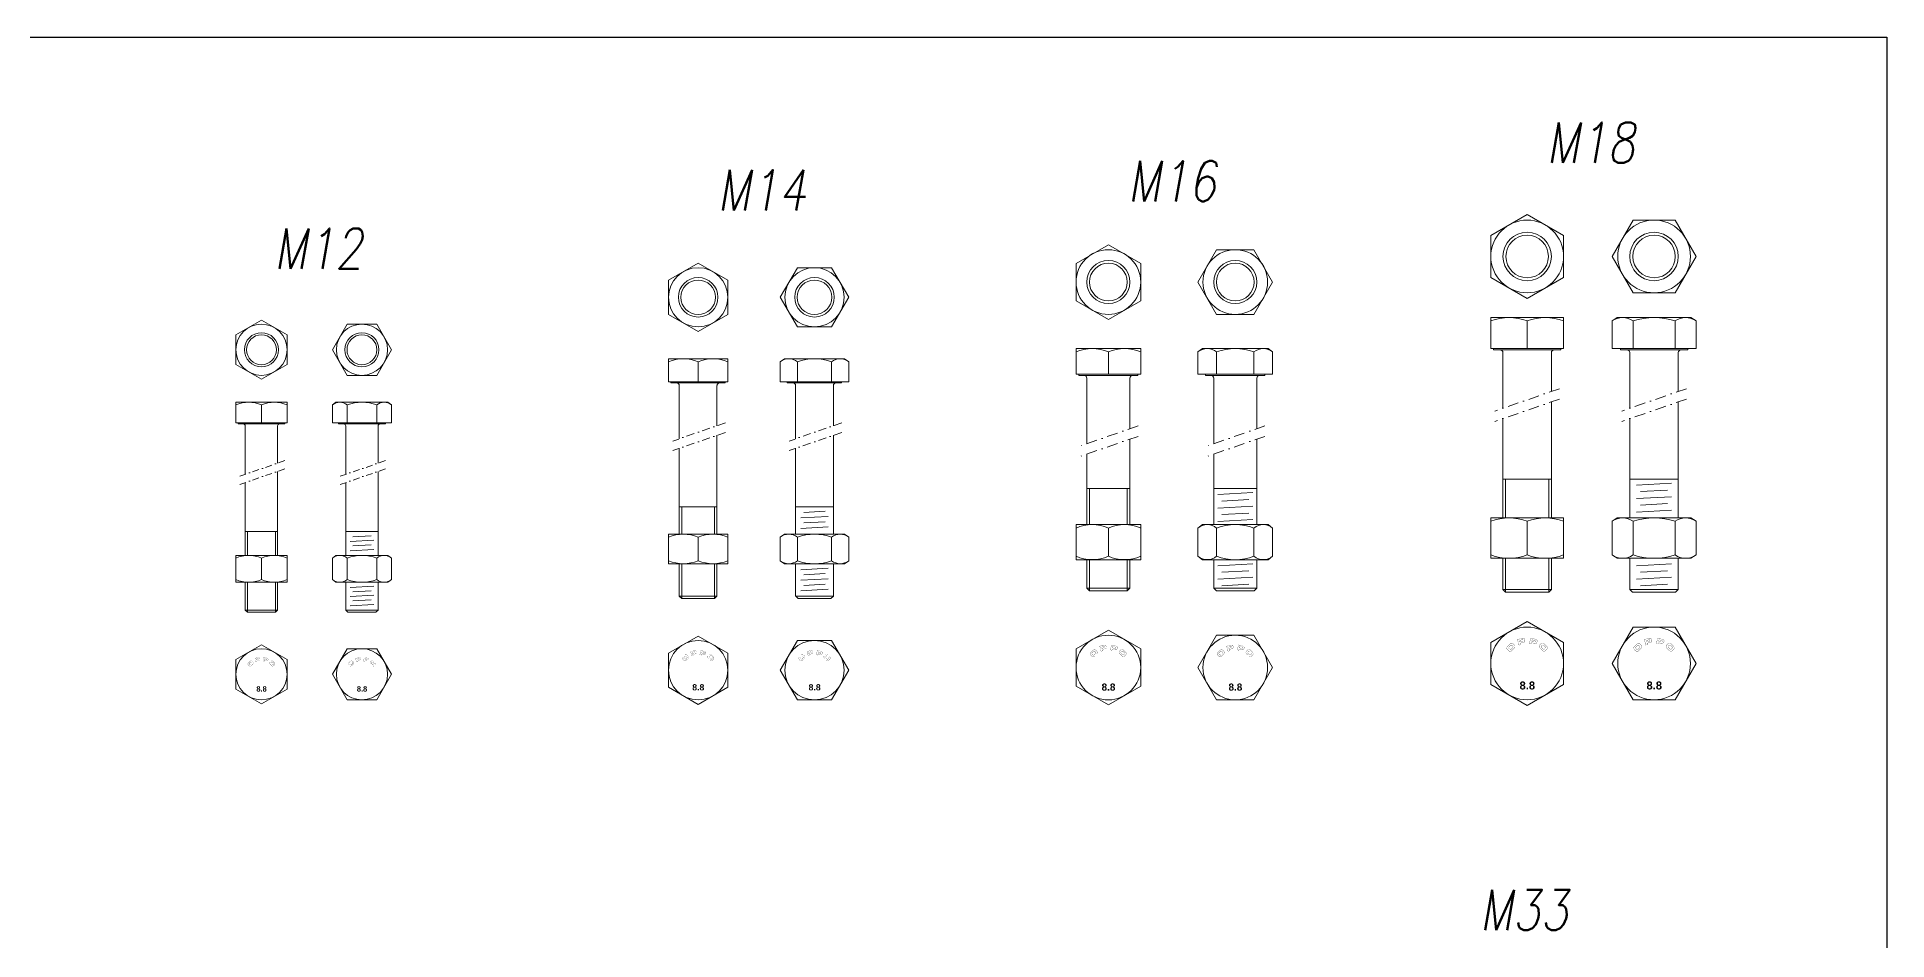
# Model space of a CAD drawing. Header units: millimetres. Extents: x -6949 to 549764, y -83146 to 127128.
# Drawn here: x 1093 to 1779, y -47562 to -47227 of the extents above; entities that cross this region are included whole.
import ezdxf
from ezdxf.enums import TextEntityAlignment as Align

# ---------------------------------------------------------------- set-up
doc = ezdxf.new("R2010")
doc.units = ezdxf.units.MM
doc.linetypes.add('TRATTO-PUNTO', pattern=[1, 0.5, -0.25, 0, -0.25])
doc.layers.add('bulloni', color=5, linetype='Continuous', lineweight=9)
doc.styles.add('NEGATIVO', font='swissbo.ttf', dxfattribs={"width": 0.8, "oblique": 10})
doc.styles.add('ROMANS', font='romans.shx', dxfattribs={"width": 0.8, "oblique": 10})

msp = doc.modelspace()

# ---------------------------------------------------------------- linework, layer by layer
at = {"color": 251}
msp.add_lwpolyline([(452.32, -47226.8), (1779.36, -47226.8), (1779.36, -47941.73), (452.32, -47941.73)], close=True, dxfattribs=at)
at = {"layer": 'bulloni'}
for p, q in [((1659.28, -47330.97), (1632.28, -47330.97)), ((1632.28, -47330.97), (1632.28, -47342.47)), ((1645.78, -47332.23), (1645.78, -47342.47)), ((1659.28, -47330.97), (1659.28, -47342.47)), ((1679.19, -47330.97), (1677.3, -47332.23)), ((1677.3, -47332.23), (1677.3, -47342.47)), ((1706.59, -47330.97), (1679.19, -47330.97)), ((1685.1, -47342.47), (1685.1, -47332.23)), ((1700.69, -47332.23), (1700.69, -47342.47)), ((1706.59, -47330.97), (1708.48, -47332.23)), ((1708.48, -47332.23), (1708.48, -47342.47)), ((1349.01, -47346.25), (1327.01, -47346.25)), ((1327.01, -47346.25), (1327.01, -47354.79)), ((1338.01, -47347.4), (1338.01, -47354.79)), ((1349.01, -47346.25), (1349.01, -47354.79)), ((1370.02, -47346.25), (1368.5, -47347.4)), ((1368.5, -47347.4), (1368.5, -47354.79)), ((1392.38, -47346.25), (1370.02, -47346.25)), ((1374.85, -47354.79), (1374.85, -47347.4)), ((1387.55, -47347.4), (1387.55, -47354.79)), ((1392.38, -47346.25), (1393.9, -47347.4)), ((1393.9, -47347.4), (1393.9, -47354.79)), ((1502.3, -47342.47), (1478.3, -47342.47)), ((1478.3, -47342.47), (1478.3, -47351.97)), ((1490.3, -47343.73), (1490.3, -47351.97)), ((1502.3, -47342.47), (1502.3, -47351.97)), ((1525.21, -47342.47), (1523.56, -47343.73)), ((1523.56, -47343.73), (1523.56, -47351.97)), ((1549.61, -47342.47), (1525.21, -47342.47)), ((1530.49, -47351.97), (1530.49, -47343.73)), ((1544.34, -47343.73), (1544.34, -47351.97)), ((1549.61, -47342.47), (1551.27, -47343.73)), ((1551.27, -47343.73), (1551.27, -47351.97)), ((1659.28, -47342.47), (1632.28, -47342.47)), ((1633.28, -47342.47), (1633.28, -47342.97)), ((1658.28, -47342.97), (1633.28, -47342.97)), ((1636.78, -47364.64), (1636.78, -47343.97)), ((1654.78, -47358.4), (1654.78, -47343.97)), ((1658.28, -47342.47), (1658.28, -47342.97)), ((1708.48, -47342.47), (1677.3, -47342.47)), ((1680.39, -47342.47), (1680.39, -47342.97)), ((1705.39, -47342.97), (1680.39, -47342.97)), ((1683.89, -47364.64), (1683.89, -47343.97)), ((1701.89, -47358.4), (1701.89, -47343.97)), ((1705.39, -47342.47), (1705.39, -47342.97)), ((1502.3, -47351.97), (1478.3, -47351.97)), ((1479.3, -47351.97), (1479.3, -47352.47)), ((1501.3, -47352.47), (1479.3, -47352.47)), ((1482.3, -47377.8), (1482.3, -47353.47)), ((1498.3, -47372.25), (1498.3, -47353.47)), ((1501.3, -47351.97), (1501.3, -47352.47)), ((1551.27, -47351.97), (1523.56, -47351.97)), ((1526.41, -47351.97), (1526.41, -47352.47)), ((1548.41, -47352.47), (1526.41, -47352.47)), ((1529.41, -47377.8), (1529.41, -47353.47)), ((1545.41, -47372.25), (1545.41, -47353.47)), ((1548.41, -47351.97), (1548.41, -47352.47)), ((1349.01, -47354.79), (1327.01, -47354.79)), ((1327.93, -47354.79), (1327.93, -47355.25)), ((1348.09, -47355.25), (1327.93, -47355.25)), ((1331.01, -47375.96), (1331.01, -47356.17)), ((1345.01, -47371.14), (1345.01, -47356.17)), ((1348.09, -47354.79), (1348.09, -47355.25)), ((1393.9, -47354.79), (1368.5, -47354.79)), ((1371.12, -47354.79), (1371.12, -47355.25)), ((1391.28, -47355.25), (1371.12, -47355.25)), ((1374.2, -47375.96), (1374.2, -47356.17)), ((1388.2, -47371.14), (1388.2, -47356.17)), ((1391.28, -47354.79), (1391.28, -47355.25)), ((1185.4, -47362.39), (1166.4, -47362.39)), ((1166.4, -47362.39), (1166.4, -47369.99)), ((1175.9, -47363.38), (1175.9, -47369.99)), ((1185.4, -47362.39), (1185.4, -47369.99)), ((1203.54, -47362.39), (1202.23, -47363.38)), ((1202.23, -47363.38), (1202.23, -47369.99)), ((1222.85, -47362.39), (1203.54, -47362.39)), ((1207.71, -47369.99), (1207.71, -47363.38)), ((1218.68, -47363.38), (1218.68, -47369.99)), ((1222.85, -47362.39), (1224.17, -47363.38)), ((1224.17, -47363.38), (1224.17, -47369.99)), ((1654.78, -47405.35), (1654.78, -47362.26)), ((1701.89, -47405.35), (1701.89, -47362.26)), ((1185.4, -47369.99), (1166.4, -47369.99)), ((1167.19, -47369.99), (1167.19, -47370.39)), ((1184.6, -47370.39), (1167.19, -47370.39)), ((1169.9, -47389.18), (1169.9, -47371.18)), ((1181.9, -47385.02), (1181.9, -47371.18)), ((1184.6, -47369.99), (1184.6, -47370.39)), ((1224.17, -47369.99), (1202.23, -47369.99)), ((1204.49, -47369.99), (1204.49, -47370.39)), ((1221.9, -47370.39), (1204.49, -47370.39)), ((1207.2, -47389.18), (1207.2, -47371.18)), ((1219.2, -47385.02), (1219.2, -47371.18)), ((1221.9, -47369.99), (1221.9, -47370.39)), ((1345.01, -47411.37), (1345.01, -47374.68)), ((1388.2, -47411.37), (1388.2, -47374.68)), ((1636.78, -47405.35), (1636.78, -47368.5)), ((1683.89, -47405.35), (1683.89, -47368.5)), ((1331.01, -47411.37), (1331.01, -47379.49)), ((1374.2, -47411.37), (1374.2, -47379.49)), ((1482.3, -47407.85), (1482.3, -47381.65)), ((1498.3, -47407.85), (1498.3, -47376.1)), ((1529.41, -47407.85), (1529.41, -47381.65)), ((1545.41, -47407.85), (1545.41, -47376.1)), ((1181.9, -47419.26), (1181.9, -47388.07)), ((1219.2, -47419.26), (1219.2, -47388.07)), ((1169.9, -47419.26), (1169.9, -47392.23)), ((1207.2, -47419.26), (1207.2, -47392.23)), ((1498.3, -47394.47), (1482.3, -47394.47)), ((1483.3, -47407.85), (1483.3, -47394.47)), ((1497.3, -47407.85), (1497.3, -47394.47)), ((1545.41, -47394.47), (1529.41, -47394.47)), ((1654.78, -47390.97), (1636.78, -47390.97)), ((1637.78, -47405.35), (1637.78, -47390.97)), ((1653.78, -47405.35), (1653.78, -47390.97)), ((1701.89, -47390.97), (1683.89, -47390.97)), ((1686.39, -47393.19), (1699.39, -47392.46)), ((1687.89, -47395.6), (1697.89, -47395.04)), ((1345.01, -47401.25), (1331.01, -47401.25)), ((1331.93, -47411.37), (1331.93, -47401.25)), ((1344.09, -47411.37), (1344.09, -47401.25)), ((1388.2, -47401.25), (1374.2, -47401.25)), ((1530.91, -47396.69), (1543.91, -47395.96)), ((1530.91, -47401.69), (1543.91, -47400.96)), ((1532.41, -47399.1), (1542.41, -47398.54)), ((1686.39, -47398.19), (1699.39, -47397.46)), ((1686.39, -47403.19), (1699.39, -47402.46)), ((1687.89, -47400.6), (1697.89, -47400.04)), ((1376.09, -47405.33), (1386.31, -47404.76)), ((1376.09, -47409.26), (1386.31, -47408.69)), ((1377.27, -47403.3), (1385.13, -47402.86)), ((1377.27, -47407.23), (1385.13, -47406.79)), ((1502.3, -47407.85), (1478.3, -47407.85)), ((1478.3, -47407.85), (1478.3, -47420.85)), ((1490.3, -47409.1), (1490.3, -47419.59)), ((1502.3, -47407.85), (1502.3, -47420.85)), ((1525.21, -47407.85), (1523.56, -47409.1)), ((1523.56, -47409.1), (1523.56, -47419.59)), ((1549.61, -47407.85), (1525.21, -47407.85)), ((1530.49, -47419.59), (1530.49, -47409.1)), ((1530.91, -47406.69), (1543.91, -47405.96)), ((1532.41, -47404.1), (1542.41, -47403.54)), ((1544.34, -47409.1), (1544.34, -47419.59)), ((1549.61, -47407.85), (1551.27, -47409.1)), ((1551.27, -47409.1), (1551.27, -47419.59)), ((1659.28, -47405.35), (1632.28, -47405.35)), ((1632.28, -47405.35), (1632.28, -47420.35)), ((1645.78, -47406.6), (1645.78, -47419.09)), ((1659.28, -47405.35), (1659.28, -47420.35)), ((1679.19, -47405.35), (1677.3, -47406.6)), ((1677.3, -47406.6), (1677.3, -47419.09)), ((1706.59, -47405.35), (1679.19, -47405.35)), ((1685.1, -47419.09), (1685.1, -47406.6)), ((1700.69, -47406.6), (1700.69, -47419.09)), ((1706.59, -47405.35), (1708.48, -47406.6)), ((1708.48, -47406.6), (1708.48, -47419.09)), ((1181.9, -47410.39), (1169.9, -47410.39)), ((1170.69, -47419.26), (1170.69, -47410.39)), ((1181.1, -47419.26), (1181.1, -47410.39)), ((1219.04, -47410.39), (1207.35, -47410.39)), ((1219.04, -47410.39), (1207.35, -47410.39)), ((1208.79, -47414.12), (1217.61, -47413.63)), ((1209.8, -47412.37), (1216.59, -47411.99)), ((1209.8, -47415.76), (1216.59, -47415.38)), ((1349.01, -47411.37), (1327.01, -47411.37)), ((1327.01, -47411.37), (1327.01, -47422.37)), ((1338.01, -47412.52), (1338.01, -47421.22)), ((1349.01, -47411.37), (1349.01, -47422.37)), ((1370.02, -47411.37), (1368.5, -47412.52)), ((1368.5, -47412.52), (1368.5, -47421.22)), ((1392.38, -47411.37), (1370.02, -47411.37)), ((1374.85, -47421.22), (1374.85, -47412.52)), ((1387.55, -47412.52), (1387.55, -47421.22)), ((1392.38, -47411.37), (1393.9, -47412.52)), ((1393.9, -47412.52), (1393.9, -47421.22)), ((1185.4, -47419.26), (1166.4, -47419.26)), ((1166.4, -47419.26), (1166.4, -47429.26)), ((1175.9, -47420.25), (1175.9, -47428.27)), ((1185.4, -47419.26), (1185.4, -47429.26)), ((1203.54, -47419.26), (1202.23, -47420.25)), ((1202.23, -47420.25), (1202.23, -47428.27)), ((1222.85, -47419.26), (1203.54, -47419.26)), ((1207.71, -47428.27), (1207.71, -47420.25)), ((1208.79, -47417.52), (1217.61, -47417.02)), ((1218.68, -47420.25), (1218.68, -47428.27)), ((1222.85, -47419.26), (1224.17, -47420.25)), ((1224.17, -47420.25), (1224.17, -47428.27)), ((1349.01, -47422.37), (1327.01, -47422.37)), ((1331.01, -47434.34), (1331.01, -47422.37)), ((1331.98, -47435.25), (1331.98, -47422.37)), ((1344.09, -47435.25), (1344.09, -47422.37)), ((1345.01, -47434.34), (1345.01, -47422.37)), ((1370.02, -47422.37), (1368.5, -47421.22)), ((1392.38, -47422.37), (1370.02, -47422.37)), ((1374.2, -47434.34), (1374.2, -47422.37)), ((1388.2, -47434.34), (1388.2, -47422.37)), ((1392.38, -47422.37), (1393.9, -47421.22)), ((1502.3, -47420.85), (1478.3, -47420.85)), ((1482.3, -47431.47), (1482.3, -47420.85)), ((1483.3, -47432.47), (1483.3, -47420.85)), ((1497.3, -47432.47), (1497.3, -47420.85)), ((1498.3, -47431.47), (1498.3, -47420.85)), ((1525.21, -47420.85), (1523.56, -47419.59)), ((1549.61, -47420.85), (1525.21, -47420.85)), ((1529.41, -47431.47), (1529.41, -47420.85)), ((1530.91, -47423.08), (1543.91, -47422.36)), ((1545.41, -47431.47), (1545.41, -47420.85)), ((1549.61, -47420.85), (1551.27, -47419.59)), ((1659.28, -47420.35), (1632.28, -47420.35)), ((1636.78, -47431.97), (1636.78, -47420.35)), ((1637.78, -47432.97), (1637.78, -47420.35)), ((1653.78, -47432.97), (1653.78, -47420.35)), ((1654.78, -47431.97), (1654.78, -47420.35)), ((1679.19, -47420.35), (1677.3, -47419.09)), ((1706.59, -47420.35), (1679.19, -47420.35)), ((1683.89, -47431.97), (1683.89, -47420.35)), ((1686.39, -47423.08), (1699.39, -47422.35)), ((1701.89, -47431.97), (1701.89, -47420.35)), ((1706.59, -47420.35), (1708.48, -47419.09)), ((1185.4, -47429.26), (1166.4, -47429.26)), ((1169.9, -47439.59), (1169.9, -47429.26)), ((1170.69, -47440.39), (1170.69, -47429.26)), ((1181.1, -47440.39), (1181.1, -47429.26)), ((1181.9, -47439.59), (1181.9, -47429.26)), ((1203.54, -47429.26), (1202.23, -47428.27)), ((1222.85, -47429.26), (1203.54, -47429.26)), ((1207.2, -47439.59), (1207.2, -47429.26)), ((1219.2, -47439.59), (1219.2, -47429.26)), ((1222.85, -47429.26), (1224.17, -47428.27)), ((1376.09, -47424.57), (1386.31, -47423.99)), ((1376.09, -47428.49), (1386.31, -47427.92)), ((1377.27, -47426.46), (1385.13, -47426.03)), ((1530.91, -47428.08), (1543.91, -47427.36)), ((1532.41, -47425.5), (1542.41, -47424.94)), ((1686.39, -47428.08), (1699.39, -47427.35)), ((1687.89, -47425.5), (1697.89, -47424.94)), ((1208.79, -47431.16), (1217.61, -47430.66)), ((1208.79, -47434.55), (1217.61, -47434.06)), ((1209.8, -47432.8), (1216.59, -47432.42)), ((1209.8, -47436.19), (1216.59, -47435.81)), ((1331.93, -47435.25), (1331.01, -47434.34)), ((1344.96, -47434.34), (1331.06, -47434.34)), ((1344.04, -47435.25), (1331.98, -47435.25)), ((1345.01, -47434.34), (1344.09, -47435.25)), ((1388.15, -47434.34), (1374.25, -47434.34)), ((1375.17, -47435.25), (1374.25, -47434.34)), ((1387.23, -47435.25), (1375.17, -47435.25)), ((1376.09, -47432.42), (1386.31, -47431.85)), ((1377.27, -47430.39), (1385.13, -47429.95)), ((1388.2, -47434.34), (1387.28, -47435.25)), ((1483.3, -47432.47), (1482.3, -47431.47)), ((1498.3, -47431.47), (1482.3, -47431.47)), ((1497.3, -47432.47), (1483.3, -47432.47)), ((1498.3, -47431.47), (1497.3, -47432.47)), ((1530.41, -47432.47), (1529.41, -47431.47)), ((1529.41, -47431.47), (1545.41, -47431.47)), ((1544.41, -47432.47), (1530.41, -47432.47)), ((1532.41, -47430.5), (1542.41, -47429.94)), ((1545.41, -47431.47), (1544.41, -47432.47)), ((1637.78, -47432.97), (1636.78, -47431.97)), ((1654.78, -47431.97), (1636.78, -47431.97)), ((1653.78, -47432.97), (1637.78, -47432.97)), ((1654.78, -47431.97), (1653.78, -47432.97)), ((1684.89, -47432.97), (1683.89, -47431.97)), ((1701.89, -47431.97), (1683.89, -47431.97)), ((1700.89, -47432.97), (1684.89, -47432.97)), ((1687.89, -47430.5), (1697.89, -47429.94)), ((1701.89, -47431.97), (1700.89, -47432.97)), ((1170.69, -47440.39), (1169.9, -47439.59)), ((1181.9, -47439.59), (1169.9, -47439.59)), ((1181.1, -47440.39), (1170.69, -47440.39)), ((1181.9, -47439.59), (1181.1, -47440.39)), ((1219.2, -47439.59), (1207.2, -47439.59)), ((1207.99, -47440.39), (1207.2, -47439.59)), ((1218.4, -47440.39), (1207.99, -47440.39)), ((1208.79, -47437.94), (1217.61, -47437.45)), ((1219.2, -47439.59), (1218.4, -47440.39))]:
    msp.add_line(p, q, dxfattribs=at)
at = {"layer": 'bulloni', "linetype": 'TRATTO-PUNTO', "ltscale": 8}
for p, q in [((1657.78, -47357.36), (1633.78, -47365.68)), ((1657.78, -47361.22), (1633.78, -47369.54)), ((1704.89, -47357.36), (1680.89, -47365.68)), ((1704.89, -47361.22), (1680.89, -47369.54)), ((1501.31, -47371.2), (1480.09, -47378.56)), ((1548.43, -47371.2), (1527.2, -47378.56)), ((1501.31, -47375.06), (1480.09, -47382.42)), ((1548.43, -47375.06), (1527.2, -47382.42))]:
    msp.add_line(p, q, dxfattribs=at)
at = {"layer": 'bulloni', "linetype": 'TRATTO-PUNTO', "ltscale": 6}
for p, q in [((1348.11, -47370.05), (1328.65, -47376.8)), ((1348.11, -47373.59), (1328.65, -47380.33)), ((1391.3, -47370.05), (1371.84, -47376.8)), ((1391.3, -47373.59), (1371.84, -47380.33))]:
    msp.add_line(p, q, dxfattribs=at)
at = {"layer": 'bulloni', "linetype": 'TRATTO-PUNTO', "ltscale": 5}
for p, q in [((1184.61, -47384.08), (1167.81, -47389.9)), ((1184.61, -47387.13), (1167.81, -47392.95)), ((1221.91, -47384.08), (1205.11, -47389.9)), ((1221.91, -47387.13), (1205.11, -47392.95))]:
    msp.add_line(p, q, dxfattribs=at)
at = {"layer": 'bulloni'}
for points in [[(1645.78, -47323.86), (1659.28, -47316.06), (1659.28, -47300.48), (1645.78, -47292.68), (1632.28, -47300.48), (1632.28, -47316.06)], [(1677.3, -47308.27), (1685.1, -47321.77), (1700.69, -47321.77), (1708.48, -47308.27), (1700.69, -47294.77), (1685.1, -47294.77)], [(1490.3, -47331.63), (1502.3, -47324.7), (1502.3, -47310.84), (1490.3, -47303.91), (1478.3, -47310.84), (1478.3, -47324.7)], [(1523.56, -47317.77), (1530.49, -47329.77), (1544.34, -47329.77), (1551.27, -47317.77), (1544.34, -47305.77), (1530.49, -47305.77)], [(1338.01, -47336.14), (1349.01, -47329.79), (1349.01, -47317.09), (1338.01, -47310.74), (1327.01, -47317.09), (1327.01, -47329.79)], [(1368.5, -47323.44), (1374.85, -47334.44), (1387.55, -47334.44), (1393.9, -47323.44), (1387.55, -47312.44), (1374.85, -47312.44)], [(1175.9, -47353.88), (1185.4, -47348.4), (1185.4, -47337.43), (1175.9, -47331.94), (1166.4, -47337.43), (1166.4, -47348.4)], [(1202.23, -47342.91), (1207.71, -47352.41), (1218.68, -47352.41), (1224.17, -47342.91), (1218.68, -47333.41), (1207.71, -47333.41)], [(1338.01, -47474.59), (1349.01, -47468.24), (1349.01, -47455.54), (1338.01, -47449.19), (1327.01, -47455.54), (1327.01, -47468.24)], [(1490.3, -47474.75), (1502.3, -47467.82), (1502.3, -47453.96), (1490.3, -47447.03), (1478.3, -47453.96), (1478.3, -47467.82)], [(1523.56, -47460.89), (1530.49, -47472.89), (1544.34, -47472.89), (1551.27, -47460.89), (1544.34, -47448.89), (1530.49, -47448.89)], [(1645.78, -47474.98), (1659.28, -47467.18), (1659.28, -47451.59), (1645.78, -47443.8), (1632.28, -47451.59), (1632.28, -47467.18)], [(1677.3, -47459.39), (1685.1, -47472.89), (1700.69, -47472.89), (1708.48, -47459.39), (1700.69, -47445.89), (1685.1, -47445.89)], [(1175.9, -47474.36), (1185.4, -47468.87), (1185.4, -47457.9), (1175.9, -47452.42), (1166.4, -47457.9), (1166.4, -47468.87)], [(1202.23, -47463.39), (1207.71, -47472.89), (1218.68, -47472.89), (1224.17, -47463.39), (1218.68, -47453.89), (1207.71, -47453.89)], [(1368.5, -47461.89), (1374.85, -47472.89), (1387.55, -47472.89), (1393.9, -47461.89), (1387.55, -47450.89), (1374.85, -47450.89)]]:
    msp.add_lwpolyline(points, close=True, dxfattribs=at)
for points, const_width in [([(1642.74, -47452.57), (1643.37, -47452.4), (1643.23, -47451.88), (1644.5, -47451.53), (1644.78, -47451.4), (1644.91, -47451.2), (1644.95, -47450.96), (1644.92, -47450.72), (1644.87, -47450.53), (1644.76, -47450.26), (1644.59, -47450.07), (1644.31, -47449.98), (1643.92, -47450.03), (1642.18, -47450.49), (1642.74, -47452.57)], 0.0813), ([(1642.95, -47450.83), (1643.89, -47450.58), (1644.12, -47450.58), (1644.22, -47450.74), (1644.25, -47450.81), (1644.24, -47450.99), (1644.09, -47451.1), (1643.1, -47451.37), (1642.95, -47450.83)], 0.0813), ([(1646.59, -47452.02), (1647.22, -47452.19), (1647.36, -47451.66), (1648.63, -47452), (1648.94, -47452.02), (1649.15, -47451.91), (1649.31, -47451.73), (1649.4, -47451.5), (1649.45, -47451.32), (1649.5, -47451.03), (1649.44, -47450.77), (1649.24, -47450.57), (1648.88, -47450.41), (1647.15, -47449.94), (1646.59, -47452.02)], 0.0813), ([(1689.86, -47452.57), (1690.49, -47452.4), (1690.35, -47451.88), (1691.62, -47451.53), (1691.89, -47451.4), (1692.03, -47451.2), (1692.07, -47450.96), (1692.03, -47450.72), (1691.98, -47450.53), (1691.88, -47450.26), (1691.7, -47450.07), (1691.43, -47449.98), (1691.04, -47450.03), (1689.3, -47450.49), (1689.86, -47452.57)], 0.0813), ([(1690.07, -47450.83), (1691.01, -47450.58), (1691.24, -47450.58), (1691.34, -47450.74), (1691.36, -47450.81), (1691.36, -47450.99), (1691.21, -47451.1), (1690.21, -47451.37), (1690.07, -47450.83)], 0.0813), ([(1693.71, -47452.02), (1694.34, -47452.19), (1694.48, -47451.66), (1695.75, -47452), (1696.05, -47452.02), (1696.27, -47451.91), (1696.42, -47451.73), (1696.52, -47451.5), (1696.56, -47451.32), (1696.61, -47451.03), (1696.55, -47450.77), (1696.36, -47450.57), (1696, -47450.41), (1694.26, -47449.94), (1693.71, -47452.02)], 0.0813), ([(1173.87, -47458.84), (1174.29, -47458.73), (1174.2, -47458.38), (1175.05, -47458.15), (1175.23, -47458.06), (1175.32, -47457.93), (1175.35, -47457.77), (1175.32, -47457.61), (1175.29, -47457.48), (1175.22, -47457.3), (1175.1, -47457.17), (1174.92, -47457.12), (1174.66, -47457.15), (1173.5, -47457.46), (1173.87, -47458.84)], 0.0542), ([(1176.44, -47458.47), (1176.86, -47458.59), (1176.95, -47458.24), (1177.8, -47458.47), (1178, -47458.48), (1178.15, -47458.41), (1178.25, -47458.28), (1178.31, -47458.13), (1178.34, -47458.01), (1178.38, -47457.82), (1178.34, -47457.65), (1178.21, -47457.51), (1177.97, -47457.4), (1176.81, -47457.09), (1176.44, -47458.47)], 0.0542), ([(1211.17, -47458.84), (1211.59, -47458.73), (1211.5, -47458.38), (1212.35, -47458.15), (1212.53, -47458.06), (1212.62, -47457.93), (1212.65, -47457.77), (1212.62, -47457.61), (1212.59, -47457.48), (1212.52, -47457.3), (1212.4, -47457.17), (1212.22, -47457.12), (1211.96, -47457.15), (1210.8, -47457.46), (1211.17, -47458.84)], 0.0542), ([(1213.74, -47458.47), (1214.16, -47458.59), (1214.25, -47458.24), (1215.1, -47458.47), (1215.3, -47458.48), (1215.45, -47458.41), (1215.55, -47458.28), (1215.61, -47458.13), (1215.65, -47458.01), (1215.68, -47457.82), (1215.64, -47457.65), (1215.51, -47457.51), (1215.27, -47457.4), (1214.11, -47457.09), (1213.74, -47458.47)], 0.0542), ([(1334.3, -47456.59), (1334.48, -47456.84), (1334.51, -47457.07), (1334.42, -47457.3), (1334.22, -47457.55), (1333.63, -47458.13), (1333.39, -47458.33), (1333.16, -47458.43), (1332.92, -47458.4), (1332.67, -47458.22), (1332.31, -47457.86), (1332.13, -47457.61), (1332.1, -47457.38), (1332.2, -47457.14), (1332.4, -47456.91), (1332.99, -47456.32), (1333.23, -47456.12), (1333.46, -47456.02), (1333.69, -47456.05), (1333.95, -47456.23), (1334.3, -47456.59)], 0.0632), ([(1333.68, -47456.73), (1333.46, -47456.58), (1333.34, -47456.6), (1333.21, -47456.7), (1332.78, -47457.13), (1332.68, -47457.27), (1332.66, -47457.38), (1332.7, -47457.49), (1332.8, -47457.6), (1332.92, -47457.72), (1333.04, -47457.83), (1333.15, -47457.87), (1333.26, -47457.86), (1333.38, -47457.76), (1333.84, -47457.29), (1333.93, -47457.18), (1333.95, -47457.07), (1333.91, -47456.96), (1333.8, -47456.85), (1333.68, -47456.73)], 0.0632), ([(1335.65, -47456.58), (1336.14, -47456.45), (1336.03, -47456.05), (1337.02, -47455.78), (1337.23, -47455.67), (1337.34, -47455.52), (1337.37, -47455.33), (1337.34, -47455.14), (1337.3, -47455), (1337.22, -47454.79), (1337.09, -47454.64), (1336.88, -47454.57), (1336.57, -47454.61), (1335.22, -47454.97), (1335.65, -47456.58)], 0.0632), ([(1335.81, -47455.23), (1336.55, -47455.03), (1336.72, -47455.03), (1336.81, -47455.16), (1336.82, -47455.22), (1336.82, -47455.36), (1336.7, -47455.44), (1335.93, -47455.65), (1335.81, -47455.23)], 0.0632), ([(1338.64, -47456.16), (1339.13, -47456.29), (1339.24, -47455.88), (1340.23, -47456.14), (1340.47, -47456.16), (1340.64, -47456.08), (1340.76, -47455.93), (1340.83, -47455.75), (1340.87, -47455.61), (1340.9, -47455.39), (1340.86, -47455.19), (1340.71, -47455.03), (1340.43, -47454.9), (1339.08, -47454.54), (1338.64, -47456.16)], 0.0632), ([(1339.46, -47455.07), (1340.19, -47455.26), (1340.35, -47455.35), (1340.36, -47455.5), (1340.34, -47455.56), (1340.27, -47455.68), (1340.13, -47455.7), (1339.35, -47455.49), (1339.46, -47455.07)], 0.0632), ([(1341.67, -47456.54), (1341.49, -47456.8), (1341.46, -47457.03), (1341.56, -47457.26), (1341.76, -47457.5), (1342.34, -47458.09), (1342.59, -47458.29), (1342.82, -47458.39), (1343.06, -47458.36), (1343.31, -47458.18), (1343.66, -47457.82), (1343.85, -47457.57), (1343.87, -47457.33), (1343.78, -47457.1), (1343.57, -47456.86), (1342.99, -47456.28), (1342.75, -47456.07), (1342.52, -47455.97), (1342.28, -47456.01), (1342.03, -47456.18), (1341.67, -47456.54)], 0.0632), ([(1342.29, -47456.68), (1342.52, -47456.54), (1342.63, -47456.55), (1342.76, -47456.65), (1343.2, -47457.08), (1343.3, -47457.22), (1343.32, -47457.34), (1343.27, -47457.45), (1343.17, -47457.56), (1343.05, -47457.68), (1342.94, -47457.78), (1342.82, -47457.83), (1342.72, -47457.81), (1342.6, -47457.71), (1342.13, -47457.25), (1342.04, -47457.13), (1342.02, -47457.03), (1342.07, -47456.92), (1342.17, -47456.8), (1342.29, -47456.68)], 0.0632), ([(1377.49, -47456.59), (1377.67, -47456.84), (1377.7, -47457.07), (1377.6, -47457.3), (1377.41, -47457.55), (1376.82, -47458.13), (1376.58, -47458.33), (1376.35, -47458.43), (1376.11, -47458.4), (1375.86, -47458.22), (1375.5, -47457.86), (1375.32, -47457.61), (1375.29, -47457.38), (1375.39, -47457.14), (1375.59, -47456.91), (1376.18, -47456.32), (1376.42, -47456.12), (1376.65, -47456.02), (1376.88, -47456.05), (1377.14, -47456.23), (1377.49, -47456.59)], 0.0632), ([(1376.87, -47456.73), (1376.65, -47456.58), (1376.53, -47456.6), (1376.4, -47456.7), (1375.97, -47457.13), (1375.87, -47457.27), (1375.85, -47457.38), (1375.89, -47457.49), (1375.99, -47457.6), (1376.11, -47457.72), (1376.23, -47457.83), (1376.34, -47457.87), (1376.45, -47457.86), (1376.57, -47457.76), (1377.03, -47457.29), (1377.12, -47457.18), (1377.14, -47457.07), (1377.1, -47456.96), (1376.99, -47456.85), (1376.87, -47456.73)], 0.0632), ([(1378.84, -47456.58), (1379.33, -47456.45), (1379.22, -47456.05), (1380.21, -47455.78), (1380.42, -47455.67), (1380.53, -47455.52), (1380.56, -47455.33), (1380.53, -47455.14), (1380.49, -47455), (1380.41, -47454.79), (1380.28, -47454.64), (1380.06, -47454.57), (1379.76, -47454.61), (1378.41, -47454.97), (1378.84, -47456.58)], 0.0632), ([(1379, -47455.23), (1379.74, -47455.03), (1379.91, -47455.03), (1379.99, -47455.16), (1380.01, -47455.22), (1380.01, -47455.36), (1379.89, -47455.44), (1379.12, -47455.65), (1379, -47455.23)], 0.0632), ([(1381.83, -47456.16), (1382.32, -47456.29), (1382.43, -47455.88), (1383.42, -47456.14), (1383.66, -47456.16), (1383.83, -47456.08), (1383.95, -47455.93), (1384.02, -47455.75), (1384.06, -47455.61), (1384.09, -47455.39), (1384.05, -47455.19), (1383.9, -47455.03), (1383.62, -47454.9), (1382.27, -47454.54), (1381.83, -47456.16)], 0.0632), ([(1382.65, -47455.07), (1383.38, -47455.26), (1383.54, -47455.35), (1383.55, -47455.5), (1383.53, -47455.56), (1383.46, -47455.68), (1383.32, -47455.7), (1382.54, -47455.49), (1382.65, -47455.07)], 0.0632), ([(1384.86, -47456.54), (1384.68, -47456.8), (1384.65, -47457.03), (1384.75, -47457.26), (1384.95, -47457.5), (1385.53, -47458.09), (1385.78, -47458.29), (1386.01, -47458.39), (1386.25, -47458.36), (1386.5, -47458.18), (1386.85, -47457.82), (1387.04, -47457.57), (1387.06, -47457.33), (1386.96, -47457.1), (1386.76, -47456.86), (1386.18, -47456.28), (1385.94, -47456.07), (1385.71, -47455.97), (1385.47, -47456.01), (1385.22, -47456.18), (1384.86, -47456.54)], 0.0632), ([(1385.48, -47456.68), (1385.71, -47456.54), (1385.82, -47456.55), (1385.95, -47456.65), (1386.38, -47457.08), (1386.49, -47457.22), (1386.51, -47457.34), (1386.46, -47457.45), (1386.36, -47457.56), (1386.24, -47457.68), (1386.13, -47457.78), (1386.01, -47457.83), (1385.91, -47457.81), (1385.79, -47457.71), (1385.32, -47457.25), (1385.23, -47457.13), (1385.21, -47457.03), (1385.26, -47456.92), (1385.36, -47456.8), (1385.48, -47456.68)], 0.0632), ([(1486.06, -47454.83), (1486.26, -47455.12), (1486.3, -47455.38), (1486.19, -47455.65), (1485.96, -47455.93), (1485.29, -47456.6), (1485.01, -47456.82), (1484.75, -47456.94), (1484.48, -47456.91), (1484.19, -47456.7), (1483.78, -47456.29), (1483.57, -47456), (1483.54, -47455.73), (1483.66, -47455.47), (1483.89, -47455.2), (1484.56, -47454.53), (1484.83, -47454.29), (1485.1, -47454.18), (1485.36, -47454.22), (1485.65, -47454.42), (1486.06, -47454.83)], 0.0723), ([(1485.35, -47454.99), (1485.1, -47454.82), (1484.96, -47454.84), (1484.81, -47454.96), (1484.32, -47455.45), (1484.2, -47455.61), (1484.18, -47455.74), (1484.23, -47455.86), (1484.34, -47455.99), (1484.48, -47456.13), (1484.62, -47456.25), (1484.74, -47456.3), (1484.86, -47456.28), (1485, -47456.17), (1485.53, -47455.64), (1485.64, -47455.5), (1485.66, -47455.39), (1485.61, -47455.26), (1485.49, -47455.13), (1485.35, -47454.99)], 0.0723), ([(1487.6, -47454.83), (1488.16, -47454.68), (1488.04, -47454.21), (1489.16, -47453.91), (1489.41, -47453.79), (1489.53, -47453.61), (1489.56, -47453.39), (1489.53, -47453.18), (1489.49, -47453.02), (1489.4, -47452.77), (1489.24, -47452.6), (1489, -47452.53), (1488.65, -47452.57), (1487.1, -47452.98), (1487.6, -47454.83)], 0.0723), ([(1487.79, -47453.28), (1488.62, -47453.06), (1488.83, -47453.06), (1488.92, -47453.2), (1488.94, -47453.27), (1488.93, -47453.42), (1488.8, -47453.52), (1487.92, -47453.76), (1487.79, -47453.28)], 0.0723), ([(1491.02, -47454.34), (1491.58, -47454.49), (1491.71, -47454.02), (1492.84, -47454.32), (1493.11, -47454.34), (1493.3, -47454.25), (1493.44, -47454.08), (1493.52, -47453.88), (1493.56, -47453.71), (1493.6, -47453.46), (1493.55, -47453.23), (1493.38, -47453.05), (1493.06, -47452.91), (1491.52, -47452.49), (1491.02, -47454.34)], 0.0723), ([(1491.96, -47453.09), (1492.79, -47453.31), (1492.97, -47453.42), (1492.98, -47453.59), (1492.96, -47453.65), (1492.88, -47453.79), (1492.71, -47453.81), (1491.83, -47453.57), (1491.96, -47453.09)], 0.0723), ([(1494.48, -47454.78), (1494.28, -47455.07), (1494.24, -47455.33), (1494.35, -47455.6), (1494.58, -47455.88), (1495.25, -47456.54), (1495.53, -47456.77), (1495.79, -47456.89), (1496.06, -47456.85), (1496.35, -47456.65), (1496.76, -47456.24), (1496.97, -47455.95), (1497, -47455.68), (1496.88, -47455.41), (1496.65, -47455.14), (1495.98, -47454.47), (1495.71, -47454.24), (1495.45, -47454.13), (1495.18, -47454.16), (1494.89, -47454.37), (1494.48, -47454.78)], 0.0723), ([(1495.19, -47454.94), (1495.45, -47454.77), (1495.58, -47454.79), (1495.73, -47454.9), (1496.22, -47455.4), (1496.34, -47455.55), (1496.36, -47455.69), (1496.31, -47455.81), (1496.2, -47455.94), (1496.06, -47456.08), (1495.92, -47456.2), (1495.8, -47456.25), (1495.68, -47456.23), (1495.54, -47456.12), (1495.01, -47455.59), (1494.9, -47455.45), (1494.88, -47455.33), (1494.93, -47455.21), (1495.05, -47455.07), (1495.19, -47454.94)], 0.0723), ([(1533.18, -47454.83), (1533.38, -47455.12), (1533.42, -47455.38), (1533.3, -47455.65), (1533.08, -47455.93), (1532.41, -47456.6), (1532.13, -47456.82), (1531.86, -47456.94), (1531.59, -47456.91), (1531.31, -47456.7), (1530.9, -47456.29), (1530.69, -47456), (1530.66, -47455.73), (1530.77, -47455.47), (1531.01, -47455.2), (1531.68, -47454.53), (1531.95, -47454.29), (1532.21, -47454.18), (1532.48, -47454.22), (1532.77, -47454.42), (1533.18, -47454.83)], 0.0723), ([(1532.46, -47454.99), (1532.21, -47454.82), (1532.08, -47454.84), (1531.93, -47454.96), (1531.44, -47455.45), (1531.32, -47455.61), (1531.3, -47455.74), (1531.35, -47455.86), (1531.46, -47455.99), (1531.6, -47456.13), (1531.73, -47456.25), (1531.86, -47456.3), (1531.98, -47456.28), (1532.12, -47456.17), (1532.65, -47455.64), (1532.75, -47455.5), (1532.77, -47455.39), (1532.72, -47455.26), (1532.6, -47455.13), (1532.46, -47454.99)], 0.0723), ([(1534.72, -47454.83), (1535.28, -47454.68), (1535.15, -47454.21), (1536.28, -47453.91), (1536.53, -47453.79), (1536.64, -47453.61), (1536.68, -47453.39), (1536.65, -47453.18), (1536.61, -47453.02), (1536.51, -47452.77), (1536.36, -47452.6), (1536.11, -47452.53), (1535.76, -47452.57), (1534.22, -47452.98), (1534.72, -47454.83)], 0.0723), ([(1534.9, -47453.28), (1535.74, -47453.06), (1535.94, -47453.06), (1536.03, -47453.2), (1536.05, -47453.27), (1536.05, -47453.42), (1535.92, -47453.52), (1535.03, -47453.76), (1534.9, -47453.28)], 0.0723), ([(1538.14, -47454.34), (1538.7, -47454.49), (1538.82, -47454.02), (1539.95, -47454.32), (1540.22, -47454.34), (1540.42, -47454.25), (1540.55, -47454.08), (1540.63, -47453.88), (1540.68, -47453.71), (1540.72, -47453.46), (1540.67, -47453.23), (1540.5, -47453.05), (1540.17, -47452.91), (1538.63, -47452.49), (1538.14, -47454.34)], 0.0723), ([(1539.07, -47453.09), (1539.91, -47453.31), (1540.08, -47453.42), (1540.09, -47453.59), (1540.08, -47453.65), (1539.99, -47453.79), (1539.83, -47453.81), (1538.94, -47453.57), (1539.07, -47453.09)], 0.0723), ([(1541.6, -47454.78), (1541.39, -47455.07), (1541.36, -47455.33), (1541.47, -47455.6), (1541.7, -47455.88), (1542.37, -47456.54), (1542.64, -47456.77), (1542.91, -47456.89), (1543.18, -47456.85), (1543.46, -47456.65), (1543.87, -47456.24), (1544.08, -47455.95), (1544.11, -47455.68), (1544, -47455.41), (1543.77, -47455.14), (1543.1, -47454.47), (1542.83, -47454.24), (1542.56, -47454.13), (1542.3, -47454.16), (1542.01, -47454.37), (1541.6, -47454.78)], 0.0723), ([(1542.31, -47454.94), (1542.56, -47454.77), (1542.69, -47454.79), (1542.85, -47454.9), (1543.34, -47455.4), (1543.46, -47455.55), (1543.48, -47455.69), (1543.43, -47455.81), (1543.31, -47455.94), (1543.17, -47456.08), (1543.04, -47456.2), (1542.91, -47456.25), (1542.8, -47456.23), (1542.66, -47456.12), (1542.13, -47455.59), (1542.02, -47455.45), (1542, -47455.33), (1542.05, -47455.21), (1542.17, -47455.07), (1542.31, -47454.94)], 0.0723), ([(1641.01, -47452.57), (1641.24, -47452.9), (1641.28, -47453.2), (1641.15, -47453.49), (1640.9, -47453.81), (1640.14, -47454.56), (1639.83, -47454.82), (1639.53, -47454.94), (1639.23, -47454.91), (1638.91, -47454.67), (1638.45, -47454.21), (1638.21, -47453.89), (1638.18, -47453.59), (1638.3, -47453.29), (1638.57, -47452.98), (1639.32, -47452.23), (1639.63, -47451.97), (1639.92, -47451.84), (1640.22, -47451.88), (1640.55, -47452.11), (1641.01, -47452.57)], 0.0813), ([(1640.21, -47452.75), (1639.92, -47452.56), (1639.77, -47452.59), (1639.6, -47452.71), (1639.05, -47453.27), (1638.91, -47453.45), (1638.89, -47453.59), (1638.95, -47453.74), (1639.08, -47453.88), (1639.23, -47454.03), (1639.38, -47454.17), (1639.53, -47454.23), (1639.66, -47454.21), (1639.82, -47454.08), (1640.41, -47453.48), (1640.53, -47453.33), (1640.56, -47453.2), (1640.5, -47453.05), (1640.36, -47452.91), (1640.21, -47452.75)], 0.0813), ([(1647.64, -47450.62), (1648.58, -47450.87), (1648.78, -47450.98), (1648.79, -47451.17), (1648.77, -47451.25), (1648.68, -47451.4), (1648.49, -47451.43), (1647.5, -47451.16), (1647.64, -47450.62)], 0.0813), ([(1650.48, -47452.51), (1650.25, -47452.84), (1650.21, -47453.14), (1650.34, -47453.44), (1650.59, -47453.75), (1651.35, -47454.5), (1651.66, -47454.76), (1651.96, -47454.88), (1652.26, -47454.85), (1652.58, -47454.62), (1653.04, -47454.15), (1653.28, -47453.83), (1653.31, -47453.53), (1653.19, -47453.23), (1652.92, -47452.93), (1652.17, -47452.17), (1651.87, -47451.91), (1651.57, -47451.78), (1651.27, -47451.82), (1650.94, -47452.05), (1650.48, -47452.51)], 0.0813), ([(1651.28, -47452.69), (1651.57, -47452.51), (1651.72, -47452.53), (1651.89, -47452.66), (1652.44, -47453.21), (1652.58, -47453.39), (1652.6, -47453.54), (1652.54, -47453.68), (1652.41, -47453.82), (1652.26, -47453.98), (1652.11, -47454.11), (1651.96, -47454.17), (1651.83, -47454.15), (1651.67, -47454.02), (1651.08, -47453.42), (1650.96, -47453.27), (1650.93, -47453.14), (1650.99, -47453), (1651.13, -47452.85), (1651.28, -47452.69)], 0.0813), ([(1688.13, -47452.57), (1688.35, -47452.9), (1688.4, -47453.2), (1688.27, -47453.49), (1688.01, -47453.81), (1687.26, -47454.56), (1686.95, -47454.82), (1686.65, -47454.94), (1686.34, -47454.91), (1686.02, -47454.67), (1685.56, -47454.21), (1685.33, -47453.89), (1685.29, -47453.59), (1685.42, -47453.29), (1685.68, -47452.98), (1686.44, -47452.23), (1686.74, -47451.97), (1687.04, -47451.84), (1687.34, -47451.88), (1687.66, -47452.11), (1688.13, -47452.57)], 0.0813), ([(1687.32, -47452.75), (1687.04, -47452.56), (1686.89, -47452.59), (1686.72, -47452.71), (1686.17, -47453.27), (1686.03, -47453.45), (1686.01, -47453.59), (1686.07, -47453.74), (1686.19, -47453.88), (1686.35, -47454.03), (1686.5, -47454.17), (1686.64, -47454.23), (1686.78, -47454.21), (1686.93, -47454.08), (1687.53, -47453.48), (1687.65, -47453.33), (1687.67, -47453.2), (1687.61, -47453.05), (1687.48, -47452.91), (1687.32, -47452.75)], 0.0813), ([(1694.76, -47450.62), (1695.7, -47450.87), (1695.9, -47450.98), (1695.91, -47451.17), (1695.89, -47451.25), (1695.79, -47451.4), (1695.61, -47451.43), (1694.61, -47451.16), (1694.76, -47450.62)], 0.0813), ([(1697.6, -47452.51), (1697.37, -47452.84), (1697.33, -47453.14), (1697.45, -47453.44), (1697.71, -47453.75), (1698.46, -47454.5), (1698.78, -47454.76), (1699.07, -47454.88), (1699.38, -47454.85), (1699.7, -47454.62), (1700.16, -47454.15), (1700.39, -47453.83), (1700.43, -47453.53), (1700.3, -47453.23), (1700.04, -47452.93), (1699.29, -47452.17), (1698.98, -47451.91), (1698.68, -47451.78), (1698.38, -47451.82), (1698.06, -47452.05), (1697.6, -47452.51)], 0.0813), ([(1698.4, -47452.69), (1698.68, -47452.51), (1698.83, -47452.53), (1699, -47452.66), (1699.56, -47453.21), (1699.69, -47453.39), (1699.71, -47453.54), (1699.66, -47453.68), (1699.53, -47453.82), (1699.37, -47453.98), (1699.22, -47454.11), (1699.08, -47454.17), (1698.95, -47454.15), (1698.79, -47454.02), (1698.19, -47453.42), (1698.07, -47453.27), (1698.05, -47453.14), (1698.11, -47453), (1698.24, -47452.85), (1698.4, -47452.69)], 0.0813), ([(1172.72, -47458.84), (1172.87, -47459.06), (1172.9, -47459.26), (1172.81, -47459.46), (1172.64, -47459.67), (1172.14, -47460.17), (1171.93, -47460.34), (1171.73, -47460.43), (1171.53, -47460.4), (1171.32, -47460.25), (1171.01, -47459.94), (1170.85, -47459.72), (1170.83, -47459.52), (1170.92, -47459.32), (1171.09, -47459.12), (1171.59, -47458.62), (1171.8, -47458.44), (1171.99, -47458.36), (1172.19, -47458.39), (1172.41, -47458.54), (1172.72, -47458.84)], 0.0542), ([(1172.18, -47458.96), (1171.99, -47458.84), (1171.9, -47458.85), (1171.78, -47458.94), (1171.41, -47459.31), (1171.32, -47459.43), (1171.31, -47459.53), (1171.35, -47459.62), (1171.43, -47459.72), (1171.54, -47459.82), (1171.63, -47459.91), (1171.73, -47459.95), (1171.82, -47459.93), (1171.92, -47459.85), (1172.32, -47459.45), (1172.4, -47459.35), (1172.42, -47459.26), (1172.38, -47459.17), (1172.29, -47459.07), (1172.18, -47458.96)], 0.0542), ([(1174.01, -47457.68), (1174.64, -47457.51), (1174.79, -47457.51), (1174.86, -47457.62), (1174.88, -47457.67), (1174.87, -47457.79), (1174.78, -47457.87), (1174.11, -47458.04), (1174.01, -47457.68)], 0.0542), ([(1177.14, -47457.54), (1177.77, -47457.71), (1177.9, -47457.78), (1177.91, -47457.91), (1177.89, -47457.96), (1177.83, -47458.06), (1177.71, -47458.08), (1177.04, -47457.9), (1177.14, -47457.54)], 0.0542), ([(1179.03, -47458.81), (1178.88, -47459.02), (1178.85, -47459.22), (1178.94, -47459.42), (1179.11, -47459.63), (1179.61, -47460.13), (1179.82, -47460.3), (1180.02, -47460.39), (1180.22, -47460.36), (1180.43, -47460.21), (1180.74, -47459.9), (1180.9, -47459.69), (1180.92, -47459.48), (1180.84, -47459.28), (1180.66, -47459.08), (1180.16, -47458.58), (1179.96, -47458.4), (1179.76, -47458.32), (1179.56, -47458.35), (1179.34, -47458.5), (1179.03, -47458.81)], 0.0542), ([(1179.57, -47458.92), (1179.76, -47458.8), (1179.86, -47458.81), (1179.97, -47458.9), (1180.34, -47459.27), (1180.43, -47459.39), (1180.44, -47459.49), (1180.41, -47459.58), (1180.32, -47459.68), (1180.22, -47459.78), (1180.12, -47459.87), (1180.02, -47459.91), (1179.93, -47459.89), (1179.83, -47459.81), (1179.43, -47459.41), (1179.35, -47459.31), (1179.34, -47459.22), (1179.37, -47459.13), (1179.46, -47459.03), (1179.57, -47458.92)], 0.0542), ([(1210.02, -47458.84), (1210.17, -47459.06), (1210.2, -47459.26), (1210.11, -47459.46), (1209.94, -47459.67), (1209.44, -47460.17), (1209.23, -47460.34), (1209.03, -47460.43), (1208.83, -47460.4), (1208.62, -47460.25), (1208.31, -47459.94), (1208.15, -47459.72), (1208.13, -47459.52), (1208.22, -47459.32), (1208.39, -47459.12), (1208.89, -47458.62), (1209.1, -47458.44), (1209.29, -47458.36), (1209.49, -47458.39), (1209.71, -47458.54), (1210.02, -47458.84)], 0.0542), ([(1209.48, -47458.96), (1209.29, -47458.84), (1209.2, -47458.85), (1209.08, -47458.94), (1208.71, -47459.31), (1208.62, -47459.43), (1208.61, -47459.53), (1208.65, -47459.62), (1208.73, -47459.72), (1208.84, -47459.82), (1208.94, -47459.91), (1209.03, -47459.95), (1209.12, -47459.93), (1209.22, -47459.85), (1209.62, -47459.45), (1209.7, -47459.35), (1209.72, -47459.26), (1209.68, -47459.17), (1209.59, -47459.07), (1209.48, -47458.96)], 0.0542), ([(1211.31, -47457.68), (1211.94, -47457.51), (1212.09, -47457.51), (1212.16, -47457.62), (1212.18, -47457.67), (1212.17, -47457.79), (1212.08, -47457.87), (1211.41, -47458.04), (1211.31, -47457.68)], 0.0542), ([(1214.44, -47457.54), (1215.07, -47457.71), (1215.2, -47457.78), (1215.21, -47457.91), (1215.19, -47457.96), (1215.13, -47458.06), (1215.01, -47458.08), (1214.34, -47457.9), (1214.44, -47457.54)], 0.0542), ([(1216.33, -47458.81), (1216.18, -47459.02), (1216.15, -47459.22), (1216.24, -47459.42), (1216.41, -47459.63), (1216.91, -47460.13), (1217.12, -47460.3), (1217.32, -47460.39), (1217.52, -47460.36), (1217.73, -47460.21), (1218.04, -47459.9), (1218.2, -47459.69), (1218.22, -47459.48), (1218.14, -47459.28), (1217.96, -47459.08), (1217.46, -47458.58), (1217.26, -47458.4), (1217.06, -47458.32), (1216.86, -47458.35), (1216.64, -47458.5), (1216.33, -47458.81)], 0.0542), ([(1216.87, -47458.92), (1217.06, -47458.8), (1217.16, -47458.81), (1217.27, -47458.9), (1217.64, -47459.27), (1217.73, -47459.39), (1217.74, -47459.49), (1217.71, -47459.58), (1217.62, -47459.68), (1217.52, -47459.78), (1217.42, -47459.87), (1217.32, -47459.91), (1217.23, -47459.89), (1217.13, -47459.81), (1216.73, -47459.41), (1216.65, -47459.31), (1216.64, -47459.22), (1216.67, -47459.13), (1216.76, -47459.03), (1216.87, -47458.92)], 0.0542)]:
    msp.add_lwpolyline(points, dxfattribs=dict(at, const_width=const_width))
for centre, radius in [((1645.78, -47308.27), 13.5), ((1645.78, -47308.27), 9), ((1692.89, -47308.27), 13.5), ((1692.89, -47308.27), 9), ((1490.3, -47317.77), 12), ((1537.41, -47317.77), 12), ((1645.78, -47308.27), 7.88), ((1692.89, -47308.27), 7.88), ((1338.01, -47323.44), 11), ((1381.2, -47323.44), 11), ((1490.3, -47317.77), 8), ((1490.3, -47317.77), 7), ((1537.41, -47317.77), 8), ((1537.41, -47317.77), 7), ((1338.01, -47323.44), 7.33), ((1338.01, -47323.44), 6.42), ((1381.2, -47323.44), 7.33), ((1381.2, -47323.44), 6.42), ((1175.9, -47342.91), 9.5), ((1213.2, -47342.91), 9.5), ((1175.9, -47342.91), 6.33), ((1175.9, -47342.91), 5.54), ((1213.2, -47342.91), 6.33), ((1213.2, -47342.91), 5.54), ((1490.3, -47460.89), 12), ((1537.41, -47460.89), 12), ((1645.78, -47459.39), 13.5), ((1692.89, -47459.39), 13.5), ((1175.9, -47463.39), 9.5), ((1213.2, -47463.39), 9.5), ((1338.01, -47461.89), 11), ((1381.2, -47461.89), 11)]:
    msp.add_circle(centre, radius, dxfattribs=at)
for centre, radius, start, end in [((1639.03, -47349.73), 18.76, 68.91202, 111.08798), ((1652.53, -47349.73), 18.76, 68.91202, 111.08798), ((1681.2, -47337.65), 6.67, 54.26215, 125.73785), ((1692.89, -47355.78), 24.8, 71.68582, 108.31418), ((1704.58, -47337.65), 6.67, 54.26215, 125.73785), ((1332.51, -47359.96), 13.71, 66.3463, 113.6537), ((1343.51, -47359.96), 13.71, 66.3463, 113.6537), ((1371.67, -47351.21), 4.95, 50.12945, 129.87055), ((1381.2, -47364.34), 18.09, 69.44272, 110.55728), ((1390.73, -47351.21), 4.95, 50.12945, 129.87055), ((1484.3, -47357.43), 14.95, 66.3463, 113.6537), ((1496.3, -47357.43), 14.95, 66.3463, 113.6537), ((1527.02, -47347.88), 5.4, 50.12945, 129.87055), ((1537.41, -47362.2), 19.73, 69.44272, 110.55728), ((1547.81, -47347.88), 5.4, 50.12945, 129.87055), ((1635.78, -47343.97), 1, 0, 90), ((1655.78, -47343.97), 1, 90, 180), ((1682.89, -47343.97), 1, 0, 90), ((1702.89, -47343.97), 1, 90, 180), ((1481.3, -47353.47), 1, 0, 90), ((1499.3, -47353.47), 1, 90, 180), ((1528.41, -47353.47), 1, 0, 90), ((1546.41, -47353.47), 1, 90, 180), ((1330.09, -47356.17), 0.917, 0, 90), ((1345.93, -47356.17), 0.917, 90, 180), ((1373.28, -47356.17), 0.917, 0, 90), ((1389.12, -47356.17), 0.917, 90, 180), ((1171.15, -47374.22), 11.84, 66.3463, 113.6537), ((1180.65, -47374.22), 11.84, 66.3463, 113.6537), ((1204.97, -47366.66), 4.28, 50.12945, 129.87055), ((1213.2, -47378.01), 15.62, 69.44272, 110.55728), ((1221.42, -47366.66), 4.28, 50.12945, 129.87055), ((1169.1, -47371.18), 0.792, 0, 90), ((1182.69, -47371.18), 0.792, 90, 180), ((1206.4, -47371.18), 0.792, 0, 90), ((1219.99, -47371.18), 0.792, 90, 180), ((1484.3, -47422.8), 14.95, 66.3463, 113.6537), ((1496.3, -47422.8), 14.95, 66.3463, 113.6537), ((1527.02, -47413.25), 5.4, 50.12945, 129.87055), ((1537.41, -47427.58), 19.73, 69.44272, 110.55728), ((1547.81, -47413.25), 5.4, 50.12945, 129.87055), ((1639.03, -47424.11), 18.76, 68.91202, 111.08798), ((1652.53, -47424.11), 18.76, 68.91202, 111.08798), ((1681.2, -47412.02), 6.67, 54.26215, 125.73785), ((1692.89, -47430.15), 24.8, 71.68582, 108.31418), ((1704.58, -47412.02), 6.67, 54.26215, 125.73785), ((1332.51, -47425.08), 13.71, 66.3463, 113.6537), ((1343.51, -47425.08), 13.71, 66.3463, 113.6537), ((1371.67, -47416.32), 4.95, 50.12945, 129.87055), ((1381.2, -47429.46), 18.09, 69.44272, 110.55728), ((1390.73, -47416.32), 4.95, 50.12945, 129.87055), ((1171.15, -47431.1), 11.84, 66.3463, 113.6537), ((1180.65, -47431.1), 11.84, 66.3463, 113.6537), ((1204.97, -47423.54), 4.28, 50.12945, 129.87055), ((1213.2, -47434.88), 15.62, 69.44272, 110.55728), ((1221.42, -47423.54), 4.28, 50.12945, 129.87055), ((1332.51, -47408.66), 13.71, 246.3463, 293.6537), ((1343.51, -47408.66), 13.71, 246.3463, 293.6537), ((1371.67, -47417.42), 4.95, 230.12945, 309.87055), ((1381.2, -47404.29), 18.09, 249.44272, 290.55728), ((1390.73, -47417.42), 4.95, 230.12945, 309.87055), ((1484.3, -47405.89), 14.95, 246.3463, 293.6537), ((1496.3, -47405.89), 14.95, 246.3463, 293.6537), ((1527.02, -47415.44), 5.4, 230.12945, 309.87055), ((1537.41, -47401.12), 19.73, 249.44272, 290.55728), ((1547.81, -47415.44), 5.4, 230.12945, 309.87055), ((1639.03, -47401.59), 18.76, 248.91202, 291.08798), ((1652.53, -47401.59), 18.76, 248.91202, 291.08798), ((1681.2, -47413.67), 6.67, 234.26215, 305.73785), ((1692.89, -47395.54), 24.8, 251.68582, 288.31418), ((1704.58, -47413.67), 6.67, 234.26215, 305.73785), ((1171.15, -47417.42), 11.84, 246.3463, 293.6537), ((1180.65, -47417.42), 11.84, 246.3463, 293.6537), ((1204.97, -47424.98), 4.28, 230.12945, 309.87055), ((1213.2, -47413.64), 15.62, 249.44272, 290.55728), ((1221.42, -47424.98), 4.28, 230.12945, 309.87055)]:
    msp.add_arc(centre, radius, start, end, dxfattribs=at)

# ---------------------------------------------------------------- texts
at = {"layer": 'bulloni', "style": 'ROMANS', "oblique": 10, "width": 0.8}
for s, p in [('M18', (1669.33, -47273.53)), ('M14', (1361.57, -47291.15)), ('M16', (1513.86, -47287.83)), ('M12', (1196.99, -47312.86)), ('M33', (1644.53, -47558.4))]:
    msp.add_text(s, height=15, dxfattribs=at).set_placement(p, align=Align.CENTER)
at = {"layer": 'bulloni', "linetype": 'Continuous', "style": 'NEGATIVO'}
for height, p in [(1.98, (1174.01, -47469.82)), (1.98, (1211.31, -47469.82)), (2.31, (1335.82, -47469.39)), (2.31, (1379.01, -47469.39)), (2.64, (1487.79, -47469.47)), (2.64, (1534.9, -47469.47)), (2.97, (1642.95, -47469.04)), (2.97, (1690.07, -47469.04))]:
    msp.add_text('8.8', height=height, dxfattribs=at).set_placement(p)

doc.saveas('drawing.dxf')
